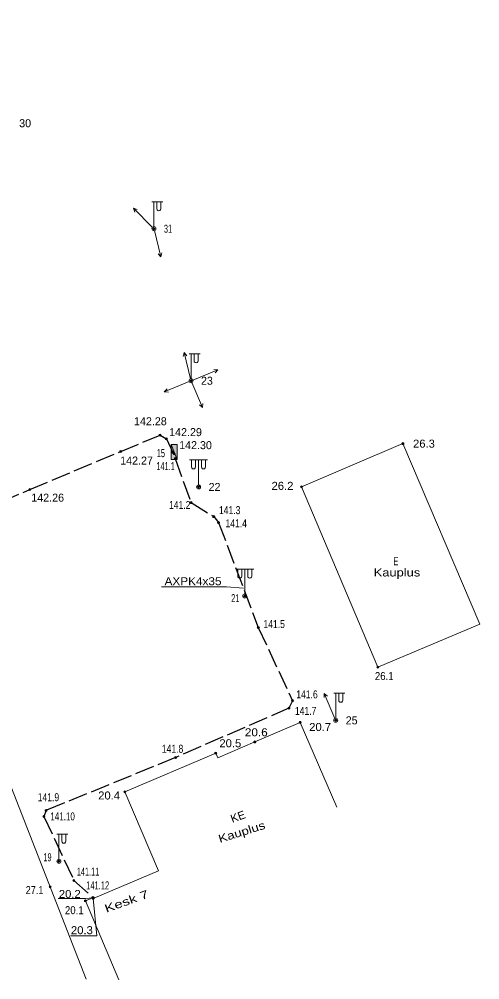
# Model space of a CAD drawing. Extents: x 641354 to 641652, y 6455764 to 6456197.
# Drawn here: x 641606.1 to 641652.1, y 6455927.2 to 6456023.2 of the extents above; entities that cross this region are included whole.
import ezdxf
from ezdxf.enums import TextEntityAlignment as Align

# ---------------------------------------------------------------- set-up
doc = ezdxf.new("R2010")
doc.units = 0
doc.header["$LTSCALE"] = 0.32
doc.header["$PDMODE"] = 32
doc.header["$PDSIZE"] = 0.16
doc.linetypes.add('LONG_DASHED', pattern=[7.5, 6, -1.5])
for name, color, linetype, lineweight in [('1', 7, 'Continuous', 13), ('11', 7, 'Continuous', 13), ('12', 7, 'Continuous', 13), ('21', 7, 'LONG_DASHED', 25), ('27', 7, 'Continuous', 13), ('28', 7, 'Continuous', 13), ('54', 7, 'Continuous', 13), ('57', 7, 'Continuous', 13)]:
    doc.layers.add(name, color=color, linetype=linetype, lineweight=lineweight)
doc.layers.add('49', color=7, linetype='Continuous')
doc.layers.add('62', color=7, linetype='Continuous')

msp = doc.modelspace()

# ---------------------------------------------------------------- hatches: boundary and pattern name
at = {"layer": '27'}
for points in [[(641621.31, 6455980.68), (641621.91, 6455980.68), (641621.91, 6455979.18)], [(641621.31, 6455980.68), (641621.91, 6455979.18), (641621.31, 6455979.18)]]:
    msp.add_hatch(color=256, dxfattribs=at).paths.add_polyline_path(points)
at = {"layer": '54'}
for points in [[(641619.68, 6456002.26, 1), (641619.48, 6456002.26, 1)], [(641623.39, 6455987.06, 1), (641623.19, 6455987.06, 1)], [(641620.29, 6455981.62, 1), (641620.09, 6455981.62, 1)], [(641620.92, 6455981.25, 1), (641620.72, 6455981.25, 1)], [(641644.56, 6455980.77, 1), (641644.36, 6455980.77, 1)], [(641616.36, 6455979.99, 1), (641616.16, 6455979.99, 1)], [(641621.56, 6455979.89, 1), (641621.36, 6455979.89, 1)], [(641621.71, 6455979.76, 1), (641621.51, 6455979.76, 1)], [(641621.71, 6455979.76, 1), (641621.51, 6455979.76, 1)], [(641621.8, 6455979.28, 1), (641621.6, 6455979.28, 1)], [(641607.29, 6455976.19, 1), (641607.09, 6455976.19, 1)], [(641624.14, 6455976.44, 1), (641623.94, 6455976.44, 1)], [(641634.42, 6455976.46, 1), (641634.22, 6455976.46, 1)], [(641623.39, 6455974.87, 1), (641623.19, 6455974.87, 1)], [(641625.65, 6455973.47, 1), (641625.45, 6455973.47, 1)], [(641626.14, 6455972.87, 1), (641625.94, 6455972.87, 1)], [(641628.75, 6455965.53, 1), (641628.55, 6455965.53, 1)], [(641630.11, 6455962.38, 1), (641629.91, 6455962.38, 1)], [(641642.05, 6455958.43, 1), (641641.85, 6455958.43, 1)], [(641633.53, 6455955.07, 1), (641633.33, 6455955.07, 1)], [(641633.17, 6455954.32, 1), (641632.97, 6455954.32, 1)], [(641637.84, 6455953.11, 1), (641637.64, 6455953.11, 1)], [(641634.29, 6455952.9, 1), (641634.09, 6455952.9, 1)], [(641629.75, 6455950.94, 1), (641629.55, 6455950.94, 1)], [(641621.85, 6455949.38, 1), (641621.65, 6455949.38, 1)], [(641625.85, 6455949.81, 1), (641625.65, 6455949.81, 1)], [(641616.77, 6455945.95, 1), (641616.57, 6455945.95, 1)], [(641608.69, 6455943.5, 1), (641608.49, 6455943.5, 1)], [(641608.9, 6455944.1, 1), (641608.7, 6455944.1, 1)], [(641610.19, 6455939.01, 1), (641609.99, 6455939.01, 1)], [(641611.68, 6455937.1, 1), (641611.48, 6455937.1, 1)], [(641609.31, 6455936.46, 1), (641609.11, 6455936.46, 1)], [(641612.83, 6455935.06, 1), (641612.63, 6455935.06, 1)], [(641613.57, 6455935.37, 1), (641613.37, 6455935.37, 1)], [(641613.61, 6455935.28, 1), (641613.41, 6455935.28, 1)], [(641613.63, 6455935.36, 1), (641613.43, 6455935.36, 1)]]:
    msp.add_hatch(color=256, dxfattribs=at).paths.add_polyline_path(points)

# ---------------------------------------------------------------- linework, layer by layer
at = {"layer": '1'}
for p, q in [((641652.13, 6455962.73), (641644.46, 6455980.77)), ((641652.13, 6455962.73), (641641.95, 6455958.43)), ((641629.65, 6455950.94), (641634.19, 6455952.9)), ((641637.86, 6455944.41), (641634.19, 6455952.9)), ((641616.67, 6455945.95), (641625.75, 6455949.81)), ((641620.03, 6455938.05), (641616.67, 6455945.95)), ((641613.51, 6455935.28), (641620.03, 6455938.05)), ((641616.09, 6455927.16), (641612.73, 6455935.06))]:
    msp.add_line(p, q, dxfattribs=at)
for points in [[(641641.95, 6455958.43), (641634.32, 6455976.46), (641644.46, 6455980.77)], [(641629.65, 6455950.94), (641625.95, 6455949.35), (641625.75, 6455949.81)], [(641612.73, 6455935.06), (641613.47, 6455935.37), (641613.51, 6455935.28)]]:
    msp.add_lwpolyline(points, dxfattribs=at)
at = {"layer": '11'}
for p, q in [((641619.38, 6456004.96), (641620.48, 6456004.96)), ((641619.58, 6456004.96), (641619.58, 6456002.46)), ((641619.88, 6456004.96), (641619.88, 6456004.26)), ((641620.28, 6456004.96), (641620.28, 6456004.26)), ((641623.09, 6455989.76), (641624.19, 6455989.76)), ((641623.29, 6455989.76), (641623.29, 6455987.26)), ((641623.59, 6455989.76), (641623.59, 6455989.06)), ((641623.99, 6455989.76), (641623.99, 6455989.06)), ((641624.24, 6455979.14), (641623.14, 6455979.14)), ((641623.34, 6455979.14), (641623.34, 6455978.44)), ((641623.74, 6455979.14), (641623.74, 6455978.44)), ((641623.84, 6455979.14), (641624.94, 6455979.14)), ((641624.04, 6455979.14), (641624.04, 6455976.64)), ((641624.04, 6455979.14), (641624.04, 6455976.64)), ((641624.34, 6455979.14), (641624.34, 6455978.44)), ((641624.74, 6455979.14), (641624.74, 6455978.44)), ((641628.85, 6455968.23), (641627.75, 6455968.23)), ((641627.95, 6455968.23), (641627.95, 6455967.53)), ((641628.35, 6455968.23), (641628.35, 6455967.53)), ((641628.45, 6455968.23), (641629.55, 6455968.23)), ((641628.65, 6455968.23), (641628.65, 6455965.73)), ((641628.65, 6455968.23), (641628.65, 6455965.73)), ((641628.95, 6455968.23), (641628.95, 6455967.53)), ((641629.35, 6455968.23), (641629.35, 6455967.53)), ((641637.54, 6455955.81), (641638.64, 6455955.81)), ((641637.74, 6455955.81), (641637.74, 6455953.31)), ((641638.04, 6455955.81), (641638.04, 6455955.11)), ((641638.44, 6455955.81), (641638.44, 6455955.11)), ((641609.89, 6455941.71), (641610.99, 6455941.71)), ((641610.09, 6455941.71), (641610.09, 6455939.21)), ((641610.39, 6455941.71), (641610.39, 6455941.01)), ((641610.79, 6455941.71), (641610.79, 6455941.01))]:
    msp.add_line(p, q, dxfattribs=at)
for centre in [(641619.58, 6456002.26), (641623.29, 6455987.06), (641624.04, 6455976.44), (641624.04, 6455976.44), (641628.65, 6455965.53), (641628.65, 6455965.53), (641637.74, 6455953.11), (641610.09, 6455939.01)]:
    msp.add_circle(centre, 0.2, dxfattribs=at)
for centre, start, end in [((641620.08, 6456004.2598), 179.93931, 0.0607), ((641623.79, 6455989.0598), 179.93931, 0.0607), ((641623.54, 6455978.4398), 179.9393, 0.06069), ((641624.54, 6455978.4398), 179.93931, 0.0607), ((641628.15, 6455967.5298), 179.9393, 0.06069), ((641629.15, 6455967.5298), 179.93931, 0.0607), ((641638.24, 6455955.1098), 179.93931, 0.0607), ((641610.59, 6455941.0098), 179.93931, 0.0607)]:
    msp.add_arc(centre, 0.2, start, end, dxfattribs=at)
at = {"layer": '12'}
for p, q in [((641619.44, 6456002.4), (641617.53, 6456004.31)), ((641619.63, 6456002.07), (641620.27, 6455999.44)), ((641623.24, 6455987.25), (641622.6, 6455989.88)), ((641623.48, 6455987.13), (641625.98, 6455988.15)), ((641623.11, 6455986.98), (641620.61, 6455985.94)), ((641623.37, 6455986.88), (641624.43, 6455984.39)), ((641637.66, 6455953.29), (641636.6, 6455955.78))]:
    msp.add_line(p, q, dxfattribs=at)
for points in [[(641617.66, 6456003.93), (641617.53, 6456004.31), (641617.92, 6456004.18)], [(641620.36, 6455999.84), (641620.27, 6455999.44), (641620.01, 6455999.76)], [(641622.51, 6455989.48), (641622.6, 6455989.88), (641622.86, 6455989.56)], [(641625.58, 6455988.18), (641625.98, 6455988.15), (641625.7, 6455987.84)], [(641621.02, 6455985.92), (641620.61, 6455985.94), (641620.89, 6455986.25)], [(641624.45, 6455984.8), (641624.43, 6455984.39), (641624.12, 6455984.66)], [(641636.58, 6455955.38), (641636.6, 6455955.78), (641636.91, 6455955.51)]]:
    msp.add_lwpolyline(points, dxfattribs=at)
for centre in [(641619.58, 6456002.26), (641619.58, 6456002.26), (641623.29, 6455987.06), (641623.29, 6455987.06), (641623.29, 6455987.06), (641623.29, 6455987.06), (641637.74, 6455953.11)]:
    msp.add_circle(centre, 0.2, dxfattribs=at)
at = {"layer": '21'}
for points in [[(641507.48, 6456040.29), (641517.55, 6456038.01), (641525.02, 6456036.71), (641527.12, 6456036.87), (641529.03, 6456037.48), (641534.61, 6456040.1), (641536.85, 6456040.19), (641541.41, 6456038.81), (641546.88, 6456034.64), (641553.1, 6456029.66), (641561.33, 6456023.6), (641568.21, 6456018.18), (641574.52, 6456007.38), (641579.76, 6455997.85), (641585.55, 6455988.33), (641593.78, 6455976.76), (641596.86, 6455972.18), (641597.72, 6455972.07), (641607.19, 6455976.19), (641616.26, 6455979.99), (641620.19, 6455981.62), (641620.82, 6455981.25), (641621.46, 6455979.89)], [(641621.7, 6455979.28), (641623.29, 6455974.87), (641625.55, 6455973.47), (641626.04, 6455972.87), (641630.01, 6455962.38), (641633.43, 6455955.07), (641633.07, 6455954.32), (641621.75, 6455949.38), (641608.8, 6455944.1), (641608.59, 6455943.5), (641611.58, 6455937.1), (641613.53, 6455935.36)]]:
    msp.add_lwpolyline(points, dxfattribs=at)
at = {"layer": '21', "linetype": 'Continuous', "lineweight": 13}
msp.add_lwpolyline([(641628.52, 6455966.31), (641626.84, 6455966.46), (641620.35, 6455966.46)], dxfattribs=at)
at = {"layer": '27'}
for points in [[(641621.31, 6455980.68), (641621.91, 6455980.68), (641621.91, 6455979.18)], [(641621.31, 6455980.68), (641621.91, 6455979.18), (641621.31, 6455979.18)]]:
    msp.add_lwpolyline(points, close=True, dxfattribs=at)
at = {"layer": '28'}
msp.add_lwpolyline([(641612.82, 6455927.23), (641595.9, 6455970.53), (641568.52, 6455959.53)], dxfattribs=at)
at = {"layer": '54'}
for centre in [(641619.58, 6456002.26), (641623.29, 6455987.06), (641620.19, 6455981.62), (641620.82, 6455981.25), (641644.46, 6455980.77), (641616.26, 6455979.99), (641621.46, 6455979.89), (641621.61, 6455979.76), (641621.61, 6455979.76), (641621.7, 6455979.28), (641607.19, 6455976.19), (641624.04, 6455976.44), (641634.32, 6455976.46), (641623.29, 6455974.87), (641625.55, 6455973.47), (641626.04, 6455972.87), (641628.65, 6455965.53), (641630.01, 6455962.38), (641641.95, 6455958.43), (641633.43, 6455955.07), (641633.07, 6455954.32), (641637.74, 6455953.11), (641634.19, 6455952.9), (641629.65, 6455950.94), (641621.75, 6455949.38), (641625.75, 6455949.81), (641616.67, 6455945.95), (641608.59, 6455943.5), (641608.8, 6455944.1), (641610.09, 6455939.01), (641611.58, 6455937.1), (641609.21, 6455936.46), (641612.73, 6455935.06), (641613.47, 6455935.37), (641613.51, 6455935.28), (641613.53, 6455935.36)]:
    msp.add_circle(centre, 0.1, dxfattribs=at)
for p in [(641619.58, 6456002.26), (641623.29, 6455987.06), (641620.19, 6455981.62), (641620.82, 6455981.25), (641616.26, 6455979.99), (641621.46, 6455979.89), (641644.46, 6455980.77), (641621.61, 6455979.76), (641621.7, 6455979.28), (641607.19, 6455976.19), (641624.04, 6455976.44), (641634.32, 6455976.46), (641623.29, 6455974.87), (641625.55, 6455973.47), (641626.04, 6455972.87), (641628.65, 6455965.53), (641630.01, 6455962.38), (641641.95, 6455958.43), (641633.43, 6455955.07), (641633.07, 6455954.32), (641637.74, 6455953.11), (641634.19, 6455952.9), (641629.65, 6455950.94), (641621.75, 6455949.38), (641625.75, 6455949.81), (641616.67, 6455945.95), (641608.59, 6455943.5), (641608.8, 6455944.1), (641610.09, 6455939.01), (641611.58, 6455937.1), (641609.21, 6455936.46), (641612.73, 6455935.06), (641613.47, 6455935.37), (641613.51, 6455935.28), (641613.53, 6455935.36)]:
    msp.add_point(p, dxfattribs=at)
at = {"layer": '57'}
for points in [[(641613.47, 6455935.37), (641612.75, 6455935.28), (641610, 6455935.28)], [(641613.51, 6455935.28), (641613.88, 6455931.56), (641611.26, 6455931.56)]]:
    msp.add_lwpolyline(points, dxfattribs=at)

# ---------------------------------------------------------------- texts
at = {"layer": '21', "width": 1.1}
msp.add_text('AXPK4x35', height=0.8, dxfattribs=at).set_placement((641620.64, 6455966.61))
at = {"layer": '49'}
for s, p in [('142.28', (641617.59, 6455982.61)), ('142.29', (641621.1, 6455981.52)), ('142.30', (641622.1, 6455980.22)), ('142.27', (641616.21, 6455978.68)), ('142.26', (641607.33, 6455974.97))]:
    msp.add_text(s, height=0.8, dxfattribs=at).set_placement(p)
for s, width, p in [('141.1', 0.6, (641619.83, 6455978.12)), ('141.2', 0.8, (641621.09, 6455974.24)), ('141.3', 0.8, (641626.08, 6455973.72)), ('141.4', 0.8, (641626.73, 6455972.4)), ('141.5', 0.8, (641630.52, 6455962.33)), ('141.6', 0.8, (641633.8, 6455955.3)), ('141.7', 0.8, (641633.67, 6455953.65)), ('141.8', 0.8, (641620.37, 6455949.86)), ('141.9', 0.8, (641607.97, 6455945.02)), ('141.10', 0.75, (641609.23, 6455943.1)), ('141.11', 0.6, (641611.88, 6455937.58)), ('141.12', 0.7, (641612.82, 6455936.2))]:
    msp.add_text(s, height=0.8, dxfattribs=dict(at, width=width)).set_placement(p)
at = {"layer": '57'}
for s, width, p in [('E', 0.7, (641643.75, 6455968.61)), ('Kauplus', 1.2, (641643.86, 6455967.49))]:
    msp.add_text(s, height=0.8, dxfattribs=dict(at, width=width)).set_placement(p, align=Align.CENTER)
for s, rotation, width, p in [('KE', 19.813, 1.05, (641628.1094, 6455943.102)), ('Kauplus', 17.389, 1.25, (641628.4705, 6455941.563)), ('Kesk 7', 19.813, 1.4, (641616.9794, 6455934.6352))]:
    msp.add_text(s, height=0.8, rotation=rotation, dxfattribs=dict(at, width=width)).set_placement(p, align=Align.CENTER)
at = {"layer": '62'}
for s, p in [('30', (641606.12, 6456012.41)), ('23', (641624.28, 6455986.66)), ('22', (641625.04, 6455976.04)), ('25', (641638.74, 6455952.7))]:
    msp.add_text(s, height=0.8, dxfattribs=at).set_placement(p)
for s, width, p in [('31', 0.6, (641620.58, 6456001.86)), ('26.3', 1.05, (641645.46, 6455980.37)), ('15', 0.6, (641619.87, 6455979.42)), ('26.2', 1.05, (641631.33, 6455976.15)), ('21', 0.6, (641627.3, 6455964.92)), ('26.1', 0.9, (641641.65, 6455957.13)), ('20.6', 1.1, (641628.66, 6455951.51)), ('20.7', 1.05, (641635.09, 6455952.04)), ('20.5', 1.05, (641626.12, 6455950.41)), ('20.4', 1.05, (641614.01, 6455945.19)), ('19', 0.6, (641608.54, 6455939.01)), ('27.1', 0.85, (641606.77, 6455935.73)), ('20.2', 1.05, (641610.08, 6455935.34)), ('20.1', 0.9, (641610.69, 6455933.72)), ('20.3', 1.05, (641611.29, 6455931.72))]:
    msp.add_text(s, height=0.8, dxfattribs=dict(at, width=width)).set_placement(p)

doc.saveas('drawing.dxf')
